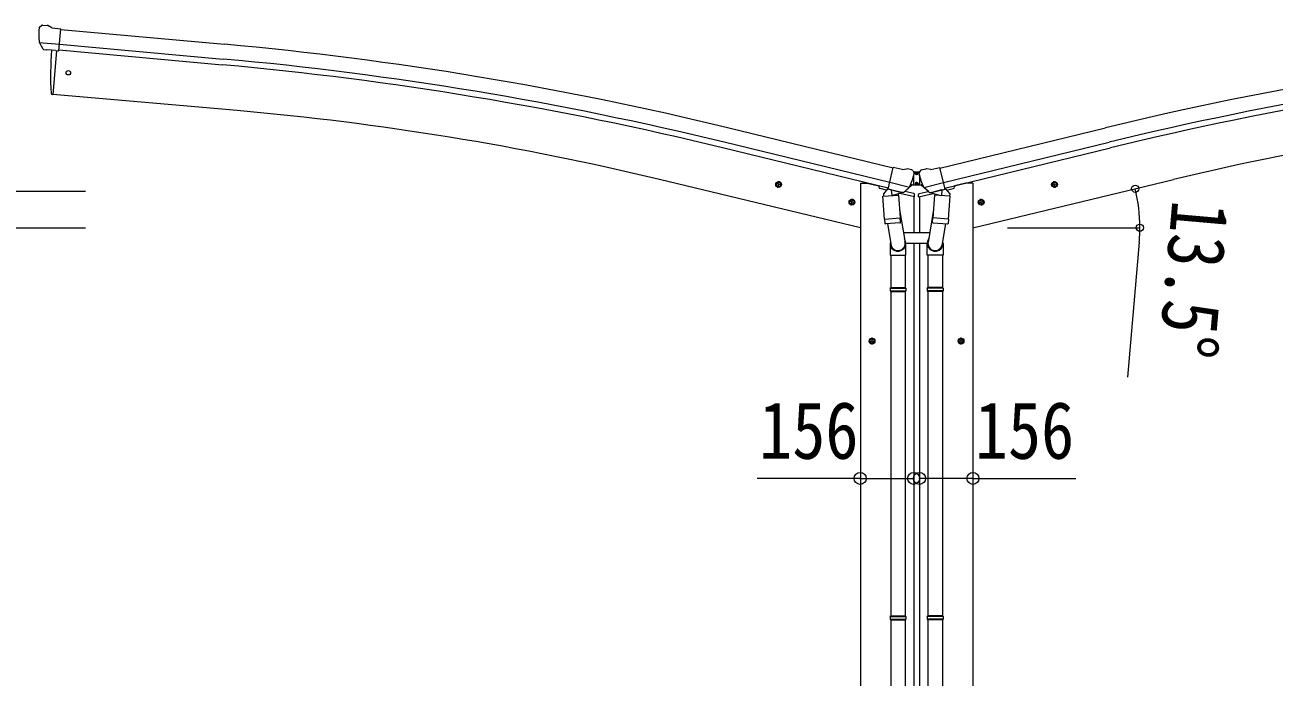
# Model space of a CAD drawing. Units: millimetres at full size. Extents: x -9783 to 33612, y -6828 to 13322.
# Drawn here: x -6954 to -3309, y -2702 to -800 of the extents above; entities that cross this region are included whole.
import ezdxf
from ezdxf.enums import TextEntityAlignment as Align

# ---------------------------------------------------------------- set-up
doc = ezdxf.new("R2010")
doc.units = ezdxf.units.MM
doc.header["$LTSCALE"] = 35
doc.header["$PDMODE"] = 32
doc.header["$PDSIZE"] = 35
for name, color, linetype, lineweight in [('0-1_本体', 4, 'Continuous', 9), ('0-2_部品', 7, 'Continuous', 9), ('0-7_合掌部品', 3, 'Continuous', 9), ('0-A_寸法', 6, 'Continuous', 9)]:
    doc.layers.add(name, color=color, linetype=linetype, lineweight=lineweight)
doc.styles.add('ＭＳ ゴシック', font='')
doc.styles.get('ＭＳ ゴシック').set_extended_font_data('MS Gothic')

msp = doc.modelspace()

# ---------------------------------------------------------------- linework, layer by layer
at = {"layer": '0-1_本体'}
for p, q in [((-6849.42, -812.51), (-6372.11, -855.79)), ((-6861.87, -874.5), (-6873.04, -1002.1)), ((-6854.65, -872.28), (-6377.52, -915.54)), ((-6853.19, -855.51), (-6376, -898.77)), ((-6335.09, -1049.16), (-6873.04, -1002.1)), ((-4422.57, -1216.72), (-4905.45, -1099.24)), ((-4285.98, -1216.72), (-3803.1, -1099.24)), ((-4436.58, -1275.06), (-4919.63, -1157.54)), ((-4432.65, -1258.69), (-4915.65, -1141.18)), ((-4275.9, -1258.69), (-3792.9, -1141.18)), ((-4271.97, -1275.06), (-3788.92, -1157.54)), ((-4518.05, -1390.31), (-5103.72, -1249.71)), ((-4518.05, -1260.31), (-4498.05, -1260.31)), ((-4518.05, -1260.31), (-4518.05, -4140.31)), ((-4498.05, -1260.31), (-4464.54, -1268.36)), ((-4210.5, -1260.31), (-4244.01, -1268.36)), ((-4190.5, -1260.31), (-4210.5, -1260.31)), ((-4190.5, -1390.31), (-3604.83, -1249.71)), ((-4190.5, -1260.31), (-4190.5, -4140.31)), ((-4362.55, -1300.02), (-4362.55, -1405.43)), ((-4346, -1300.02), (-4346, -1405.43)), ((-4362.55, -1435.43), (-4362.55, -4140.31)), ((-4346, -1435.43), (-4346, -4140.31))]:
    msp.add_line(p, q, dxfattribs=at)
at = {"layer": '0-1_本体', "color": 6}
for p, q in [((-4518.78, -2120.5), (-4362.78, -2120.5)), ((-4189.77, -2120.5), (-4345.77, -2120.5))]:
    msp.add_line(p, q, dxfattribs=at)
at = {"layer": '0-1_本体'}
for centre, radius, start, end in [((-7276.81, -10845.71), 10030.81, 76.32536, 84.82535), ((-1431.74, -10845.71), 10030.81, 95.17465, 103.67464), ((-7276.81, -10845.71), 9987.65, 76.32536, 84.82535), ((-1431.74, -10845.71), 9987.65, 95.17465, 103.67464), ((-7276.81, -10845.71), 9970.81, 76.32536, 84.82535), ((-1431.74, -10845.71), 9970.81, 95.17465, 103.67464), ((-7068.71, -9434.48), 8417.35, 76.5, 84.99999), ((-1639.83, -9434.48), 8417.35, 95.00001, 103.5)]:
    msp.add_arc(centre, radius, start, end, dxfattribs=at)
at = {"layer": '0-2_部品'}
for p, q in [((-6911.57, -805.52), (-6906.08, -800.92)), ((-6902.43, -799.77), (-6888.77, -800.96)), ((-6875.81, -808.12), (-6887.53, -801.35)), ((-6912.63, -807.56), (-6912.75, -808.9)), ((-6875.81, -808.12), (-6849.24, -810.44)), ((-6854.9, -875.11), (-6849.24, -810.44)), ((-6912.11, -850.41), (-6853.19, -855.56)), ((-6900.86, -869.9), (-6911.79, -850.96)), ((-6898.47, -871.29), (-6890.76, -871.97)), ((-6861.87, -874.5), (-6873.04, -1002.1)), ((-6864.86, -874.23), (-6854.9, -875.11)), ((-6873.04, -1002.1), (-6875.1, -1001.85)), ((-4396.17, -1220.99), (-4422.1, -1214.76)), ((-4396.17, -1220.99), (-4382.91, -1218.29)), ((-4368.43, -1221.48), (-4381.61, -1218.31)), ((-4365.33, -1223.73), (-4361.47, -1230.02)), ((-4361.11, -1232.3), (-4361.39, -1233.45)), ((-4347.44, -1232.3), (-4347.16, -1233.45)), ((-4343.22, -1223.73), (-4347.07, -1230.02)), ((-4340.12, -1221.48), (-4326.94, -1218.31)), ((-4312.38, -1220.99), (-4325.64, -1218.29)), ((-4312.38, -1220.99), (-4286.45, -1214.76)), ((-4746.78, -1266.5), (-4766.23, -1261.83)), ((-4763.8, -1262.41), (-4758.64, -1256.97)), ((-4761.67, -1269.61), (-4763.8, -1262.41)), ((-4758.84, -1273.89), (-4754.17, -1254.44)), ((-4758.64, -1256.97), (-4751.34, -1258.72)), ((-4751.34, -1258.72), (-4749.21, -1265.91)), ((-4464.54, -1268.28), (-4464.54, -1271.59)), ((-4375.17, -1272.61), (-4432.67, -1258.8)), ((-4392.02, -1287.52), (-4375.64, -1273.03)), ((-4333.38, -1272.61), (-4275.88, -1258.8)), ((-4316.53, -1287.52), (-4332.91, -1273.03)), ((-4244.01, -1268.28), (-4244.01, -1271.59)), ((-3961.77, -1266.5), (-3942.32, -1261.83)), ((-3957.21, -1258.72), (-3959.34, -1265.91)), ((-3949.91, -1256.97), (-3957.21, -1258.72)), ((-3949.71, -1273.89), (-3954.38, -1254.44)), ((-3944.75, -1262.41), (-3949.91, -1256.97)), ((-3946.88, -1269.61), (-3944.75, -1262.41)), ((-4549.88, -1313.77), (-4544.71, -1308.32)), ((-4544.92, -1325.24), (-4540.25, -1305.8)), ((-4544.71, -1308.32), (-4537.42, -1310.08)), ((-4537.42, -1310.08), (-4535.28, -1317.27)), ((-4441.82, -1280.99), (-4460.71, -1276.45)), ((-4452.24, -1298.16), (-4406.55, -1294.97)), ((-4447.57, -1365), (-4452.24, -1298.16)), ((-4437.82, -1276.4), (-4451.14, -1291.71)), ((-4451.14, -1291.71), (-4450.7, -1298.05)), ((-4436.88, -1276.33), (-4437.82, -1276.4)), ((-4433.8, -1278.8), (-4435.33, -1278.43)), ((-4397.09, -1287.61), (-4433.8, -1278.8)), ((-4427.85, -1280.62), (-4426.82, -1295.23)), ((-4399.64, -1289.62), (-4425.45, -1296.06)), ((-4408.33, -1291.79), (-4408.1, -1295.08)), ((-4406.55, -1294.97), (-4401.88, -1361.81)), ((-4359.99, -1300.63), (-4402.69, -1290.38)), ((-4394.73, -1288.09), (-4402.25, -1286.28)), ((-4398.93, -1287.84), (-4398.88, -1288.58)), ((-4395.56, -1287.98), (-4397.09, -1287.61)), ((-4362.29, -1290.83), (-4388.22, -1284.6)), ((-4359.99, -1300.63), (-4359.99, -1293.74)), ((-4348.56, -1300.63), (-4305.86, -1290.38)), ((-4348.56, -1300.63), (-4348.56, -1293.74)), ((-4346.26, -1290.83), (-4320.33, -1284.6)), ((-4313.82, -1288.09), (-4306.3, -1286.28)), ((-4312.98, -1287.98), (-4311.45, -1287.61)), ((-4311.45, -1287.61), (-4274.75, -1278.8)), ((-4309.62, -1287.84), (-4309.67, -1288.58)), ((-4308.91, -1289.62), (-4283.1, -1296.06)), ((-4301.99, -1294.97), (-4306.67, -1361.81)), ((-4256.31, -1298.16), (-4301.99, -1294.97)), ((-4300.22, -1291.79), (-4300.45, -1295.08)), ((-4280.7, -1280.62), (-4281.72, -1295.23)), ((-4274.75, -1278.8), (-4273.22, -1278.43)), ((-4271.67, -1276.33), (-4270.72, -1276.4)), ((-4270.72, -1276.4), (-4257.41, -1291.71)), ((-4266.73, -1280.99), (-4247.84, -1276.45)), ((-4260.98, -1365), (-4256.31, -1298.16)), ((-4257.41, -1291.71), (-4257.85, -1298.05)), ((-4171.13, -1310.08), (-4173.26, -1317.27)), ((-4163.83, -1308.32), (-4171.13, -1310.08)), ((-4163.63, -1325.24), (-4168.3, -1305.8)), ((-4158.67, -1313.77), (-4163.83, -1308.32)), ((-4532.86, -1317.85), (-4552.31, -1313.19)), ((-4547.75, -1320.96), (-4549.88, -1313.77)), ((-4403.61, -1337.04), (-4387.7, -1433.21)), ((-4304.94, -1337.04), (-4320.85, -1433.21)), ((-4175.69, -1317.85), (-4156.24, -1313.19)), ((-4160.8, -1320.96), (-4158.67, -1313.77)), ((-4447.57, -1365), (-4401.88, -1361.81)), ((-4447.55, -1365), (-4446.67, -1377.7)), ((-4402.86, -1376.41), (-4444.56, -1379.33)), ((-4439.13, -1378.95), (-4428.4, -1442.53)), ((-4401.02, -1374.27), (-4401.89, -1361.81)), ((-4401.42, -1375.63), (-4401.41, -1375.63)), ((-4307.53, -1374.27), (-4306.66, -1361.81)), ((-4307.13, -1375.63), (-4307.13, -1375.63)), ((-4260.98, -1365), (-4306.67, -1361.81)), ((-4305.69, -1376.41), (-4263.99, -1379.33)), ((-4269.42, -1378.95), (-4280.15, -1442.53)), ((-4260.99, -1365), (-4261.88, -1377.7)), ((-4431.55, -1435.71), (-4431.55, -1470.37)), ((-4385.55, -1470.37), (-4385.55, -1436.02)), ((-4323, -1470.37), (-4323, -1436.02)), ((-4277, -1435.71), (-4277, -1470.37)), ((-4431.55, -1470.37), (-4385.55, -1470.37)), ((-4429.55, -1470.37), (-4429.55, -1564.37)), ((-4387.55, -1470.37), (-4387.55, -1564.37)), ((-4277, -1470.37), (-4323, -1470.37)), ((-4321, -1470.37), (-4321, -1564.37)), ((-4279, -1470.37), (-4279, -1564.37)), ((-4431.55, -1566.37), (-4430.55, -1564.37)), ((-4431.55, -1566.37), (-4385.55, -1566.37)), ((-4431.55, -1566.37), (-4431.55, -1574.37)), ((-4430.55, -1564.37), (-4386.55, -1564.37)), ((-4385.55, -1566.37), (-4386.55, -1564.37)), ((-4323, -1566.37), (-4322, -1564.37)), ((-4277, -1566.37), (-4323, -1566.37)), ((-4278, -1564.37), (-4322, -1564.37)), ((-4277, -1566.37), (-4278, -1564.37)), ((-4277, -1566.37), (-4277, -1574.37)), ((-4431.55, -1574.37), (-4385.55, -1574.37)), ((-4431.55, -1574.37), (-4430.55, -1576.37)), ((-4430.55, -1576.37), (-4386.55, -1576.37)), ((-4429.55, -1576.37), (-4429.55, -2520.56)), ((-4387.55, -1576.37), (-4387.55, -2520.56)), ((-4277, -1574.37), (-4323, -1574.37)), ((-4278, -1576.37), (-4322, -1576.37)), ((-4321, -1576.37), (-4321, -2520.56)), ((-4279, -1576.37), (-4279, -2520.56)), ((-4277, -1574.37), (-4278, -1576.37)), ((-4490.55, -1716.68), (-4484.05, -1712.93)), ((-4484.05, -1730.43), (-4484.05, -1710.43)), ((-4484.05, -1712.93), (-4477.55, -1716.68)), ((-4224.5, -1712.93), (-4231, -1716.68)), ((-4224.5, -1730.43), (-4224.5, -1710.43)), ((-4218, -1716.68), (-4224.5, -1712.93)), ((-4494.05, -1720.43), (-4474.05, -1720.43)), ((-4477.55, -1724.19), (-4484.05, -1727.94)), ((-4477.55, -1716.68), (-4477.55, -1724.19)), ((-4214.5, -1720.43), (-4234.5, -1720.43)), ((-4231, -1716.68), (-4231, -1724.19)), ((-4231, -1724.19), (-4224.5, -1727.94)), ((-4431.55, -2522.56), (-4430.55, -2520.56)), ((-4431.55, -2522.56), (-4385.55, -2522.56)), ((-4431.55, -2522.56), (-4431.55, -2530.56)), ((-4431.55, -2530.56), (-4385.55, -2530.56)), ((-4431.55, -2530.56), (-4430.55, -2532.56)), ((-4430.55, -2520.56), (-4386.55, -2520.56)), ((-4430.55, -2532.56), (-4386.55, -2532.56)), ((-4429.55, -2532.56), (-4429.55, -3360.75)), ((-4387.55, -2532.56), (-4387.55, -3360.75)), ((-4385.55, -2522.56), (-4386.55, -2520.56)), ((-4323, -2522.56), (-4322, -2520.56)), ((-4277, -2522.56), (-4323, -2522.56)), ((-4277, -2530.56), (-4323, -2530.56)), ((-4278, -2520.56), (-4322, -2520.56)), ((-4278, -2532.56), (-4322, -2532.56)), ((-4321, -2532.56), (-4321, -3360.75)), ((-4279, -2532.56), (-4279, -3360.75)), ((-4277, -2522.56), (-4278, -2520.56)), ((-4277, -2530.56), (-4278, -2532.56)), ((-4277, -2522.56), (-4277, -2530.56))]:
    msp.add_line(p, q, dxfattribs=at)
for points in [[(-6912.18, -849.78), (-6911.89, -850.76), (-6911.79, -850.96)], [(-6864.86, -874.23), (-6865.13, -874.3), (-6890.51, -872.08), (-6890.76, -871.97)], [(-4427.53, -1280.21), (-4437.25, -1277.88), (-4422.1, -1214.76)], [(-4281.02, -1280.21), (-4271.3, -1277.88), (-4286.45, -1214.76)], [(-4749.21, -1265.91), (-4754.37, -1271.36), (-4761.67, -1269.61)], [(-4374.9, -1272.03), (-4375.48, -1272.88), (-4375.64, -1273.03)], [(-4333.65, -1272.03), (-4333.07, -1272.88), (-4332.91, -1273.03)], [(-3959.34, -1265.91), (-3954.18, -1271.36), (-3946.88, -1269.61)], [(-4427.53, -1280.21), (-4427.29, -1280.36), (-4402.53, -1286.31), (-4402.25, -1286.28)], [(-4281.02, -1280.21), (-4281.26, -1280.36), (-4306.02, -1286.31), (-4306.3, -1286.28)], [(-4535.28, -1317.27), (-4540.45, -1322.72), (-4547.75, -1320.96)], [(-4173.26, -1317.27), (-4168.1, -1322.72), (-4160.8, -1320.96)], [(-4385.55, -1566.37), (-4385.55, -1574.37), (-4386.55, -1576.37)], [(-4323, -1566.37), (-4323, -1574.37), (-4322, -1576.37)], [(-4484.05, -1727.94), (-4490.55, -1724.19), (-4490.55, -1716.68)], [(-4224.5, -1727.94), (-4218, -1724.19), (-4218, -1716.68)], [(-4385.55, -2522.56), (-4385.55, -2530.56), (-4386.55, -2532.56)], [(-4323, -2522.56), (-4323, -2530.56), (-4322, -2532.56)]]:
    msp.add_lwpolyline(points, dxfattribs=at)
for centre, radius in [((-6827.35, -938.84), 6.5), ((-4756.5, -1264.16), 8.5), ((-4756.5, -1264.16), 7.7), ((-4756.5, -1264.16), 6.5), ((-3952.04, -1264.16), 8.5), ((-3952.04, -1264.16), 7.7), ((-3952.04, -1264.16), 6.5), ((-4542.58, -1315.52), 8.5), ((-4542.58, -1315.52), 7.7), ((-4542.58, -1315.52), 6.5), ((-4165.97, -1315.52), 8.5), ((-4165.97, -1315.52), 7.7), ((-4165.97, -1315.52), 6.5), ((-4484.05, -1720.43), 8.5), ((-4484.05, -1720.43), 7.7), ((-4224.5, -1720.43), 8.5), ((-4224.5, -1720.43), 7.7), ((-4484.05, -1720.43), 6.5), ((-4224.5, -1720.43), 6.5)]:
    msp.add_circle(centre, radius, dxfattribs=at)
for centre, radius, start, end in [((-6902.87, -804.75), 5, 85.00648, 129.99352), ((-6889.03, -803.95), 3, 60, 85), ((-6711.12, -826.54), 202.4, 175, 186.5915), ((-5979.27, -946.28), 900, 175.35014, 183.36081), ((-6874.73, -998.87), 3, 183.36081, 263), ((-4382.31, -1221.23), 3, 76.5, 101.5), ((-4558.19, -1186.2), 202.4, 334.90875, 346.5), ((-4369.59, -1226.34), 5, 31.5, 76.5), ((-4150.35, -1186.2), 202.4, 193.5, 205.09125), ((-4338.95, -1226.34), 5, 103.5, 148.5), ((-4326.24, -1221.23), 3, 78.5, 103.5), ((-4459.54, -1271.59), 5, 180, 256.5), ((-4249.01, -1271.59), 5, 283.5, 0), ((-4435.21, -1277.95), 0.5, 221.23754, 256.5), ((-4428.44, -1280.71), 0.604, 7.79405, 79.40158), ((-4425.8, -1295.09), 1.03, 188.03431, 289.96103), ((-4399.88, -1288.65), 1, 284, 4), ((-4398.43, -1287.81), 0.5, 76.5, 184), ((-4395.45, -1287.49), 0.5, 256.5, 291.76246), ((-4362.99, -1293.74), 3, 0, 76.5), ((-4345.56, -1293.74), 3, 103.5, 180), ((-4313.1, -1287.49), 0.5, 248.23754, 283.5), ((-4310.12, -1287.81), 0.5, 356, 103.5), ((-4308.67, -1288.65), 1, 176, 256), ((-4282.75, -1295.09), 1.03, 250.03897, 351.96569), ((-4280.1, -1280.71), 0.604, 100.59842, 172.20595), ((-4273.34, -1277.95), 0.5, 283.5, 318.76246), ((-4444.7, -1377.33), 2, 190.53157, 274), ((-4403, -1374.41), 2, 274, 322.59038), ((-4402.96, -1374.44), 1.95, 322.52234, 4.95983), ((-4305.59, -1374.44), 1.95, 175.04017, 217.47766), ((-4305.55, -1374.41), 2, 217.40962, 266), ((-4263.85, -1377.33), 2, 266, 349.46843), ((-4415.55, -1436.02), 30, 0, 2.54858), ((-4293, -1436.02), 30, 177.45142, 180)]:
    msp.add_arc(centre, radius, start, end, dxfattribs=at)
for centre, major_axis, ratio, start_param, end_param in [((-6916.96, -803.52), (15.35, 3.44), 0.101033, 0.3078116, 0.3080427), ((-6909.64, -807.82), (-2.71, -1.31), 0.997474, 4.9606201, 5.7465286), ((-6898.26, -868.39), (-1.62, -2.54), 0.997631, 5.8041905, 6.6006116), ((-6898.13, -868.19), (3.5, 2.17), 0.650902, 4.0958226, 4.1686332), ((-6898.2, -868.3), (-1.62, -2.54), 0.997631, 0.3902369, 0.4789948), ((-4364.03, -1231.59), (1.57, -2.57), 0.99628, 0.7835347, 1.5707963), ((-4344.52, -1231.59), (-1.57, -2.57), 0.99628, 4.712389, 5.4996506), ((-4394.03, -1285.16), (0.73, -2.92), 0.997631, 5.8041905, 5.8929484), ((-4394.06, -1285.04), (-2.63, 3.16), 0.650902, 2.1145521, 2.1873627), ((-4394.01, -1285.26), (0.73, -2.92), 0.997631, 5.965759, 6.7621801), ((-4314.54, -1285.26), (-0.73, -2.92), 0.997631, 5.8041905, 6.6006116), ((-4314.49, -1285.04), (2.63, 3.16), 0.650902, 4.0958226, 4.1686332), ((-4314.52, -1285.16), (-0.73, -2.92), 0.997631, 0.3902369, 0.4789948), ((-4408.55, -1435.71), (-23, 0), 0.996195, 6.0000678, 10.0103449), ((-4408.55, -1435.71), (-21, 0), 0.996195, 0.3319459, 3.3482706), ((-4300, -1435.71), (23, 0), 0.996195, 2.5560258, 6.5663028), ((-4300, -1435.71), (21, 0), 0.996195, 2.9349147, 5.9512394)]:
    msp.add_ellipse(centre, major_axis=major_axis, ratio=ratio, start_param=start_param, end_param=end_param, dxfattribs=at)
at = {"layer": '0-7_合掌部品'}
for p, q in [((-4362.77, -1239.01), (-4362.57, -1237.26)), ((-4362.77, -1239.01), (-4362.77, -1262.51)), ((-4361.75, -1229.96), (-4361.52, -1228.01)), ((-4347.02, -1228.01), (-4361.52, -1228.01)), ((-4353.01, -1232.73), (-4352.17, -1232.73)), ((-4346.8, -1229.96), (-4347.02, -1228.01)), ((-4345.77, -1239.01), (-4345.97, -1237.26)), ((-4345.77, -1239.01), (-4345.77, -1262.51)), ((-4388.82, -1285.14), (-4367.77, -1266.51)), ((-4374.33, -1270.31), (-4368.77, -1265.39)), ((-4367.77, -1265.01), (-4361.32, -1265.01)), ((-4340.77, -1266.51), (-4367.77, -1266.51)), ((-4361.02, -1265.51), (-4362.77, -1262.51)), ((-4361.02, -1265.51), (-4347.52, -1265.51)), ((-4353.01, -1261.43), (-4352.17, -1261.43)), ((-4347.52, -1265.51), (-4345.77, -1262.51)), ((-4347.23, -1265.01), (-4340.77, -1265.01)), ((-4319.72, -1285.14), (-4340.77, -1266.51)), ((-4334.21, -1270.31), (-4339.78, -1265.39)), ((-4316.02, -1405.43), (-4392.53, -1405.43)), ((-4385.78, -1435.43), (-4322.76, -1435.43))]:
    msp.add_line(p, q, dxfattribs=at)
for points in [[(-4355.53, -1231.89), (-4356.37, -1231.89), (-4356.37, -1232.73), (-4355.53, -1232.73)], [(-4353.85, -1231.05), (-4353.85, -1230.21), (-4354.69, -1230.21), (-4354.69, -1231.05)], [(-4354.69, -1233.57), (-4354.69, -1234.41), (-4353.85, -1234.41), (-4353.85, -1233.57)], [(-4352.17, -1232.73), (-4352.17, -1231.89), (-4353.01, -1231.89)], [(-4355.53, -1260.59), (-4356.37, -1260.59), (-4356.37, -1261.43), (-4355.53, -1261.43)], [(-4353.85, -1259.75), (-4353.85, -1258.91), (-4354.69, -1258.91), (-4354.69, -1259.75)], [(-4354.69, -1262.27), (-4354.69, -1263.11), (-4353.85, -1263.11), (-4353.85, -1262.27)], [(-4352.17, -1261.43), (-4352.17, -1260.59), (-4353.01, -1260.59)]]:
    msp.add_lwpolyline(points, dxfattribs=at)
for centre in [(-4354.27, -1232.31), (-4354.27, -1261.01)]:
    msp.add_circle(centre, 3.5, dxfattribs=at)
for centre, radius, start, end in [((-4355.53, -1231.05), 0.84, 270, 0), ((-4355.53, -1233.57), 0.84, 0, 90), ((-4353.01, -1231.05), 0.84, 180, 270), ((-4353.01, -1233.57), 0.84, 90, 180), ((-4367.77, -1266.51), 1.5, 90, 131.5), ((-4355.53, -1259.75), 0.84, 270, 0), ((-4355.53, -1262.27), 0.84, 0, 90), ((-4353.01, -1259.75), 0.84, 180, 270), ((-4353.01, -1262.27), 0.84, 90, 180), ((-4340.77, -1266.51), 1.5, 48.5, 90), ((-4389.82, -1284.01), 1.5, 263.94026, 311.5), ((-4318.73, -1284.01), 1.5, 228.5, 276.05974)]:
    msp.add_arc(centre, radius, start, end, dxfattribs=at)
at = {"layer": '0-A_寸法'}
for p, q in [((-7722.25, -1283.91), (-6777.17, -1283.91)), ((-7174.28, -1390.31), (-6777.17, -1390.31)), ((-4089.05, -1390.31), (-3702.19, -1390.31)), ((-3705.05, -1432.77), (-3739.41, -1825.27)), ((-4518.78, -2120.5), (-4818.78, -2120.5)), ((-4189.77, -2120.5), (-3889.77, -2120.5))]:
    msp.add_line(p, q, dxfattribs=at)
for centre in [(-3716.64, -1276.66), (-3703.19, -1390.31)]:
    msp.add_circle(centre, 10.62, dxfattribs=at)
for start, end in [(0, 13.5), (354.99678, 0)]:
    msp.add_arc((-4190.05, -1390.31), 486.86, start, end, dxfattribs=at)
for p in [(-4518.78, -2120.5), (-4362.78, -2120.5), (-4345.77, -2120.5), (-4189.77, -2120.5)]:
    msp.add_point(p, dxfattribs=at)

# ---------------------------------------------------------------- texts
at = {"layer": '0-A_寸法', "color": 7, "style": 'ＭＳ ゴシック', "width": 0.85}
msp.add_text('13.5°', height=166.8, rotation=264.997, dxfattribs=at).set_placement((-3657.89, -1302.64), align=Align.BOTTOM_LEFT)
for p in [(-4813.16, -2113.5), (-4184.14, -2113.5)]:
    msp.add_text('156', height=166.8, dxfattribs=at).set_placement(p, align=Align.BOTTOM_LEFT)

doc.saveas('drawing.dxf')
